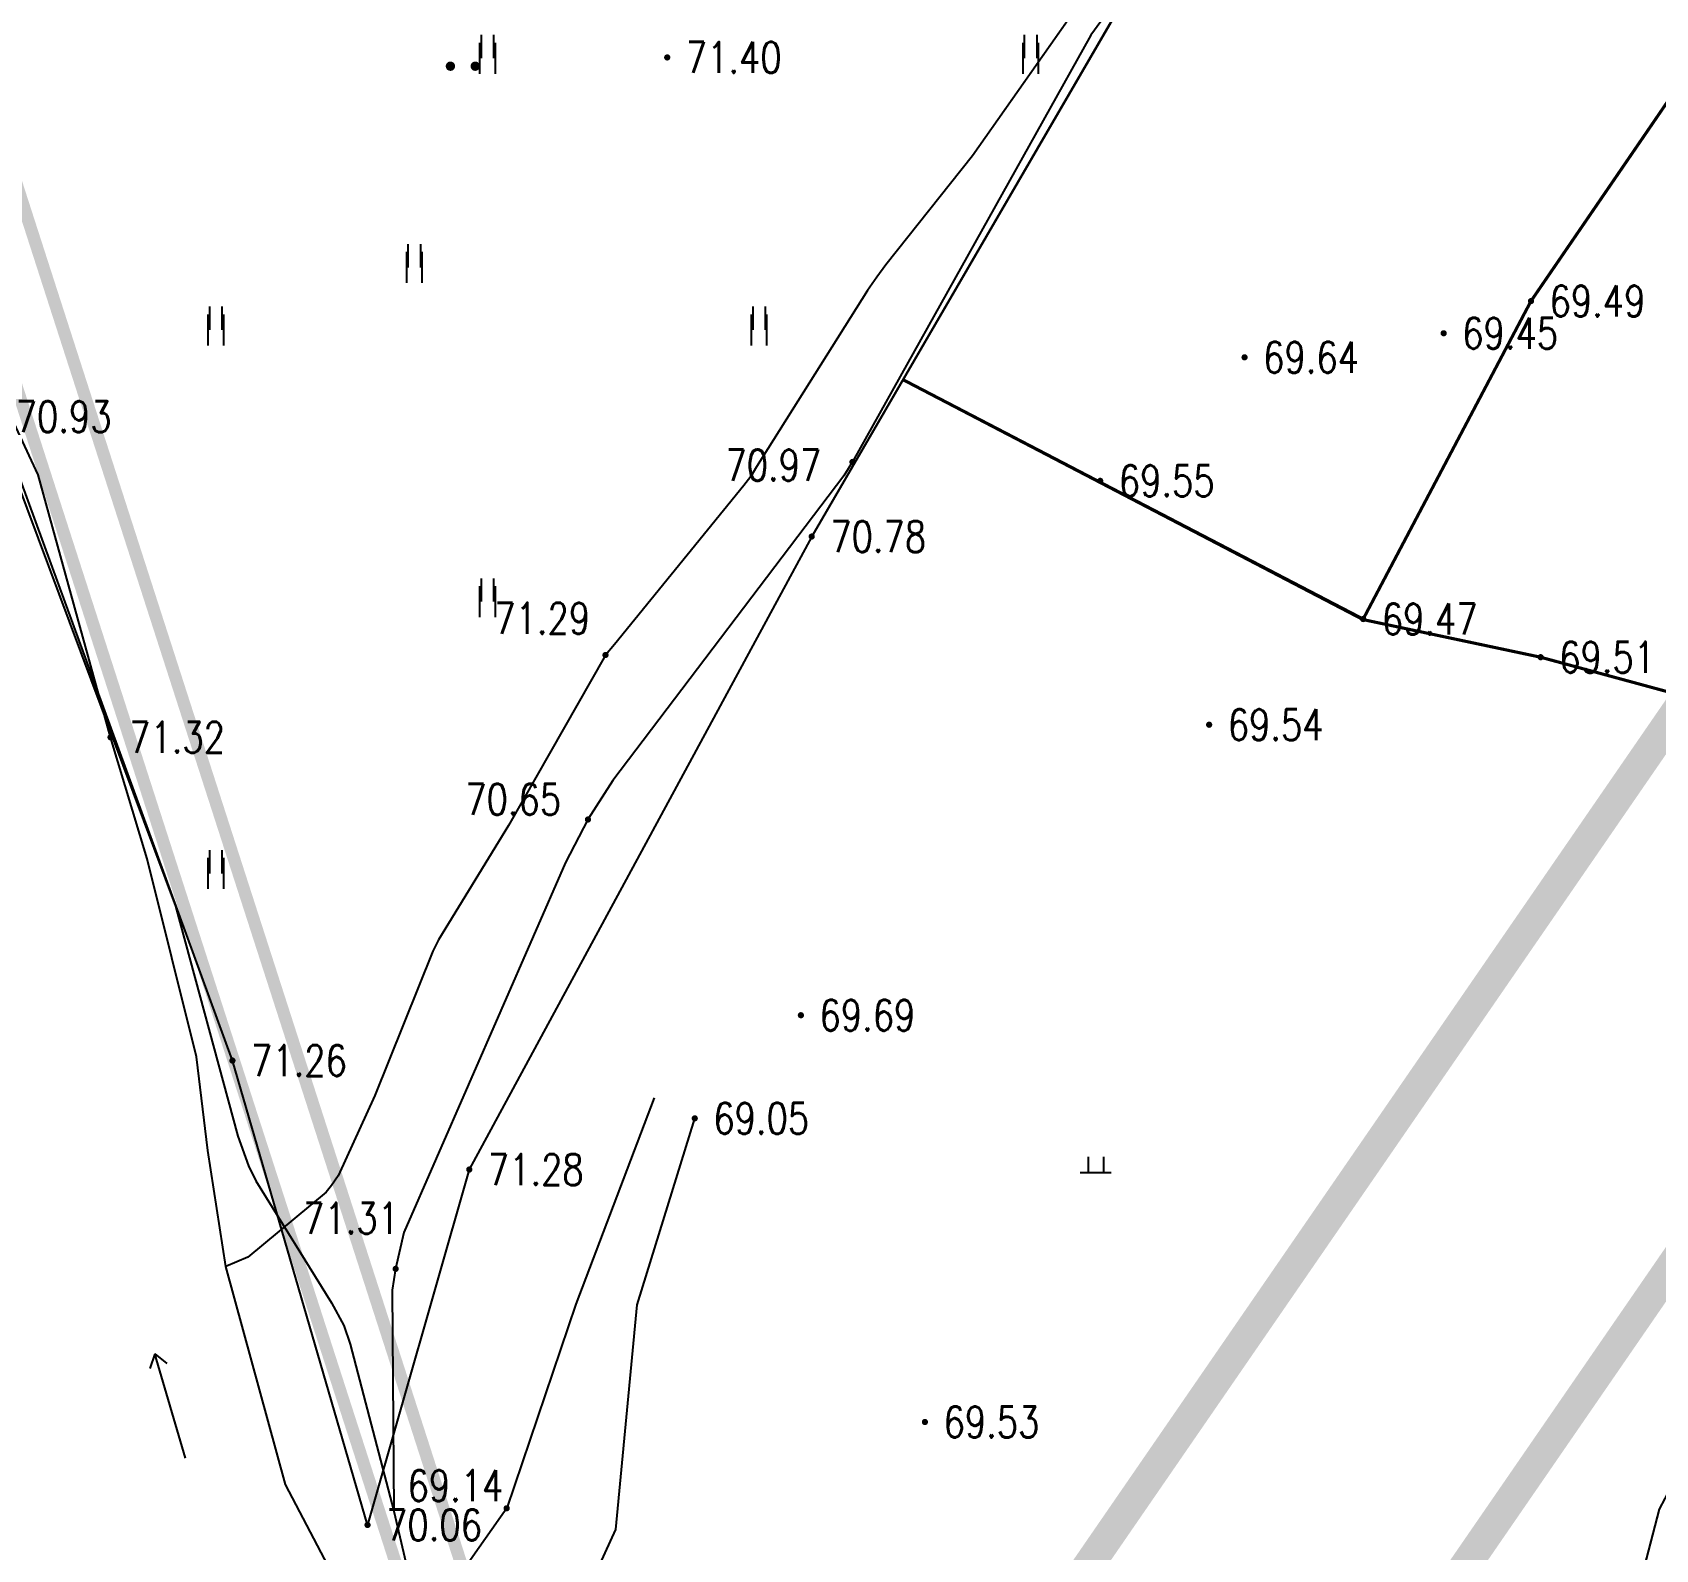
# Model space of a CAD drawing. Extents: x 10519 to 17598, y -625 to 2857.
# Drawn here: x 13900.7 to 13953, y 733.3 to 782.2 of the extents above; entities that cross this region are included whole.
import ezdxf
from ezdxf.enums import TextEntityAlignment as Align

# ---------------------------------------------------------------- set-up
doc = ezdxf.new("R2010")
doc.units = 0
doc.header["$MEASUREMENT"] = 0
doc.layers.get('0').update_dxf_attribs({"linetype": 'CONTINUOUS'})
for name, color, linetype in [('00000道路边线', 2, 'CONTINUOUS'), ('0000原地形', 252, 'CONTINUOUS'), ('0000白沙溪改线', 1, 'CONTINUOUS'), ('000道路名称', 6, 'CONTINUOUS'), ('ASSIST', 252, 'CONTINUOUS'), ('GCD', 224, 'CONTINUOUS')]:
    doc.layers.add(name, color=color, linetype=linetype)
doc.styles.add('HZ', font='txt8.shx', dxfattribs={"width": 0.8, "bigfont": 'hz.shx'})
doc.styles.add('正等线体', font='txt8.shx', dxfattribs={"width": 0.8, "bigfont": 'hz.shx'})
doc.styles.add('黑体', font='SIMHEI.TTF', dxfattribs={"width": 0.8})
doc.linetypes.add('10421', pattern='A,2,[150,AAA.SHX,S=1,R=0,X=0,Y=1],1e-11', length=2)
doc.linetypes.add('832', pattern='A,2,[150,AAA.SHX,S=1,R=0,X=0,Y=1],2,[150,AAA.SHX,S=2,R=0,X=0,Y=2],1e-11', length=4)

# ---------------------------------------------------------------- blocks, each defined once
blk = doc.blocks.new('GC200')
at = {"linetype": 'Continuous', "const_width": 0.2, "flags": 128}
blk.add_lwpolyline([(-0.1, 0, 1), (0.1, 0, 1)], format="xyb", close=True, dxfattribs=at)
blk = doc.blocks.new('gc121')
for p, q in [((-0.5, -1), (-0.5, 1)), ((0.5, -1), (0.5, 1))]:
    blk.add_line(p, q)
blk = doc.blocks.new('gc086')
for p, q in [((0, 0), (7, 0)), ((7, 0), (6.18, 0.57)), ((7, 0), (6.18, -0.57))]:
    blk.add_line(p, q)
blk = doc.blocks.new('gc163')
at = {"const_width": 0.3}
for points in [[(-0.95, 0, 1), (-0.65, 0, 1)], [(0.65, 0, 1), (0.95, 0, 1)]]:
    blk.add_lwpolyline(points, format="xyb", close=True, dxfattribs=at)
blk = doc.blocks.new('gc119')
for p, q in [((-1, 0), (1, 0)), ((-0.5, 1), (-0.5, 0)), ((0.5, 1), (0.5, 0))]:
    blk.add_line(p, q)

msp = doc.modelspace()

# ---------------------------------------------------------------- linework, layer by layer
at = {"layer": '00000道路边线', "const_width": 0.4}
for points in [[(14000.796, 582.878), (13982.955, 580.575, -0.361441), (13955.96, 597.698), (13876.28, 844.861, -0.361072), (13883.409, 862.652), (13895.365, 869.131)], [(13897.271, 865.614), (13883.527, 858.166, 0.361072), (13878.298, 845.119), (13957.693, 598.842, 0.361441), (13979.289, 585.143), (14000.156, 587.837)]]:
    msp.add_lwpolyline(points, format="xyb", dxfattribs=at)
at = {"layer": '0000原地形', "linetype": 'Continuous'}
for p, q in [((13962.31, 793.071), (13948.941, 773.552)), ((13962.31, 793.071), (13948.941, 773.552)), ((13900.854, 767.952, 69.747), (13897.948, 774.172, 69.747)), ((13948.941, 773.552), (13943.536, 763.312)), ((13948.941, 773.552), (13943.536, 763.312)), ((13943.536, 763.312), (13928.71, 771.023)), ((13928.71, 771.023), (13943.528, 763.297)), ((13943.536, 763.312), (13928.71, 771.023)), ((13928.71, 771.023), (13943.528, 763.297)), ((13903.184, 759.506, 69.747), (13900.854, 767.952, 69.747)), ((13943.528, 763.297), (13949.252, 762.084)), ((13943.528, 763.297), (13949.252, 762.084)), ((13949.252, 762.084), (13956.022, 760.244)), ((13949.252, 762.084), (13956.022, 760.244)), ((13904.361, 755.592, 69.747), (13903.184, 759.506, 69.747)), ((13905.952, 749.214, 69.747), (13904.361, 755.592, 69.747)), ((13906.318, 746.194, 69.747), (13905.952, 749.214, 69.747)), ((13906.895, 742.457, 69.747), (13906.318, 746.194, 69.747)), ((13908.822, 735.438, 69.747), (13906.895, 742.457, 69.747)), ((13910.855, 731.568, 69.747), (13908.822, 735.438, 69.747))]:
    msp.add_line(p, q, dxfattribs=at)
at = {"layer": '0000原地形', "linetype": '10421'}
for p, q in [((13935.648, 784.912, 70.725), (13930.95, 778.231, 70.725)), ((13936.047, 783.639), (13925.771, 765.97)), ((13936.047, 783.639), (13925.771, 765.97)), ((13930.95, 778.231, 70.725), (13928.162, 774.715, 70.725)), ((13928.162, 774.715, 70.725), (13927.873, 774.323, 70.725)), ((13927.57, 773.891, 70.725), (13923.992, 768.212, 70.725)), ((13927.873, 774.323, 70.725), (13927.57, 773.891, 70.725)), ((13923.992, 768.212, 70.725), (13923.805, 767.905, 70.725)), ((13923.584, 767.616, 70.725), (13919.418, 762.494, 70.725)), ((13923.805, 767.905, 70.725), (13923.584, 767.616, 70.725)), ((13925.771, 765.97), (13914.74, 745.585)), ((13925.771, 765.97), (13914.74, 745.585)), ((13919.418, 762.494, 70.725), (13919.128, 762.154, 70.725)), ((13919.128, 762.154, 70.725), (13916.008, 756.669, 70.725)), ((13916.008, 756.669, 70.725), (13913.744, 752.986, 70.725)), ((13913.744, 752.986, 70.725), (13913.674, 752.83, 70.725)), ((13913.57, 752.613, 70.725), (13911.697, 747.971, 70.725)), ((13913.674, 752.83, 70.725), (13913.57, 752.613, 70.725)), ((13911.697, 747.971, 70.725), (13910.514, 745.377, 70.725)), ((13910.304, 745.073, 70.725), (13910.134, 744.854, 70.725)), ((13910.514, 745.377, 70.725), (13910.304, 745.073, 70.725)), ((13914.74, 745.585), (13911.463, 734.139)), ((13914.74, 745.585), (13911.463, 734.139)), ((13910.134, 744.854, 70.725), (13907.609, 742.761, 70.725)), ((13907.609, 742.761, 70.725), (13906.895, 742.457, 70.725)), ((13946.979, 711.223, 70.504), (13953.079, 734.648, 70.504)), ((13946.979, 711.223, 70.504), (13953.079, 734.648, 70.504))]:
    msp.add_line(p, q, dxfattribs=at)
at = {"layer": '0000原地形'}
for p, q in [((13915.13, 781.373), (13915.13, 782.123)), ((13915.53, 781.373), (13915.53, 782.123)), ((13932.63, 781.373), (13932.63, 782.123)), ((13933.03, 781.373), (13933.03, 782.123)), ((13912.776, 774.637), (13912.776, 775.387)), ((13913.176, 774.637), (13913.176, 775.387)), ((13906.38, 772.623), (13906.38, 773.373)), ((13906.78, 772.623), (13906.78, 773.373)), ((13923.88, 772.623), (13923.88, 773.373)), ((13924.28, 772.623), (13924.28, 773.373)), ((13915.13, 763.873), (13915.13, 764.623)), ((13915.53, 763.873), (13915.53, 764.623)), ((13906.38, 755.123), (13906.38, 755.873)), ((13906.78, 755.123), (13906.78, 755.873)), ((13934.673, 745.989), (13934.673, 745.489)), ((13934.673, 745.989), (13934.673, 745.489)), ((13935.173, 745.989), (13935.173, 745.489)), ((13935.173, 745.989), (13935.173, 745.489)), ((13934.423, 745.489), (13935.423, 745.489)), ((13934.423, 745.489), (13935.423, 745.489))]:
    msp.add_line(p, q, dxfattribs=at)
at = {"layer": '0000原地形', "linetype": '832'}
for p, q in [((13907.111, 749.094), (13899.53, 769.829)), ((13907.111, 749.094), (13899.53, 769.829)), ((13911.463, 734.139), (13907.111, 749.094)), ((13911.463, 734.139), (13907.111, 749.094))]:
    msp.add_line(p, q, dxfattribs=at)
at = {"layer": '0000原地形'}
for centre, start_param, end_param in [((13914.132, 781.117), 5.497787, 8.63938), ((13914.132, 781.117), 5.497787, 8.63938), ((13914.932, 781.117), 5.497787, 8.63938), ((13914.932, 781.117), 5.497787, 8.63938), ((13914.132, 781.117), 2.356194, 5.497787), ((13914.132, 781.117), 2.356194, 5.497787), ((13914.932, 781.117), 2.356194, 5.497787), ((13914.932, 781.117), 2.356194, 5.497787)]:
    msp.add_ellipse(centre, major_axis=(0.053, 0.053), ratio=1, start_param=start_param, end_param=end_param, dxfattribs=at)
at = {"layer": '0000白沙溪改线', "color": 3, "const_width": 1}
msp.add_lwpolyline([(14004.069, 883.393, 0.086966), (13992.29, 858.411), (13985.932, 826.372, -0.057042), (13981.078, 811.21), (13969.241, 784.97, -0.044906), (13963.076, 774.041), (13921.897, 714.274, 0.053083), (13908.768, 690.081), (13890.893, 646.74, -0.035272), (13886.499, 637.909), (13860.135, 593.138)], format="xyb", dxfattribs=at)
at = {"layer": '0000白沙溪改线', "const_width": 1}
msp.add_lwpolyline([(14011.628, 876.747, 0.081855), (14002.027, 856.104), (13995.741, 824.426, -0.057042), (13990.194, 807.098), (13978.356, 780.858, -0.044906), (13971.311, 768.367), (13930.132, 708.6, 0.053083), (13918.012, 686.269), (13900.138, 642.928, -0.035272), (13895.116, 632.835), (13868.752, 588.064)], format="xyb", dxfattribs=at)
at = {"layer": 'ASSIST', "color": 252, "flags": 128}
for points in [[(13976.842, 829.644), (13970.359, 824.52), (13944.991, 797.24), (13943.842, 795.525), (13936.047, 783.639), (13925.771, 765.97), (13914.74, 745.585), (13911.463, 734.139)], [(13956.599, 808.304), (13951.461, 802.815), (13947.733, 799.641), (13941.448, 790.983), (13935.648, 784.912), (13930.95, 778.231), (13928.162, 774.715), (13927.873, 774.323), (13927.57, 773.891), (13923.992, 768.212), (13923.805, 767.905), (13923.584, 767.616), (13919.418, 762.494), (13919.128, 762.154), (13916.008, 756.669), (13913.744, 752.986), (13913.674, 752.83), (13913.57, 752.613), (13911.697, 747.971), (13910.514, 745.377), (13910.304, 745.073), (13910.134, 744.854), (13907.609, 742.761), (13906.895, 742.457)], [(13891.403, 793.053), (13893.683, 792.118), (13896.136, 785.843), (13896.906, 783.639), (13897.281, 782.346), (13899.578, 769.218), (13899.578, 769.218), (13900.157, 767.776), (13905.28, 754.07), (13907.281, 746.664), (13907.63, 745.707), (13907.859, 745.218), (13910.306, 741.29), (13910.694, 740.558), (13910.907, 739.964), (13912.308, 734.584), (13913.197, 730.775)], [(13946.979, 711.223), (13953.079, 734.648), (13956.55, 741.175), (13965.408, 753.259), (13993.824, 787.884), (13996.971, 791.824)], [(13915.269, 724.84), (13919.466, 733.989), (13920.145, 741.228), (13922.003, 747.233)]]:
    msp.add_lwpolyline(points, dxfattribs=at)
at = {"layer": 'ASSIST', "color": 252, "const_width": 0.1, "flags": 128}
msp.add_lwpolyline([(13962.31, 793.071), (13948.941, 773.552), (13943.536, 763.312), (13928.71, 771.023), (13943.528, 763.297), (13949.252, 762.084), (13956.022, 760.244), (13963.913, 754.762), (13965.543, 753.424)], dxfattribs=at)
at = {"layer": 'ASSIST', "color": 252}
msp.add_lwpolyline([(13943.609, 791.98), (13937.093, 785.225), (13935.815, 783.564), (13934.758, 782.118), (13927.084, 768.373), (13926.801, 767.923), (13919.369, 758.117), (13918.563, 756.857), (13917.841, 755.476), (13912.627, 743.56), (13912.368, 742.386), (13912.257, 741.701), (13912.308, 734.584)], dxfattribs=at)
at = {"layer": 'ASSIST', "color": 252, "elevation": 68.554, "flags": 128}
msp.add_lwpolyline([(13920.692, 747.894), (13918.176, 741.254), (13915.945, 734.676), (13913.197, 730.775)], dxfattribs=at)

# ---------------------------------------------------------------- block references
at = {"layer": 'ASSIST', "color": 252, "xscale": 0.5, "yscale": 0.5}
for name, p in [('gc121', (13915.33, 781.373)), ('gc121', (13932.83, 781.373)), ('gc163', (13914.532, 781.117)), ('gc121', (13912.976, 774.637)), ('gc121', (13906.58, 772.623)), ('gc121', (13924.08, 772.623)), ('gc121', (13915.33, 763.873)), ('gc121', (13906.58, 755.123)), ('gc119', (13934.923, 745.489))]:
    msp.add_blockref(name, p, dxfattribs=at)
at = {"layer": 'ASSIST', "color": 252}
ref = msp.add_blockref('GC200', (13948.941, 773.552, 69.487), dxfattribs=dict(at, xscale=0.5, yscale=0.5, zscale=0.5))
ref.add_attrib('height', '69.49', dxfattribs={"layer": 'GCD', "linetype": 'Continuous', "height": 1, "style": 'HZ', "width": 0.8}).set_placement((13949.541, 773.552, 69.487), align=Align.MIDDLE_LEFT)
ref = msp.add_blockref('GC200', (13946.129, 772.516, 69.453), dxfattribs=dict(at, xscale=0.5, yscale=0.5, zscale=0.5))
ref.add_attrib('height', '69.45', dxfattribs={"layer": 'GCD', "linetype": 'Continuous', "height": 1, "style": 'HZ', "width": 0.8}).set_placement((13946.729, 772.516, 69.453), align=Align.MIDDLE_LEFT)
ref = msp.add_blockref('GC200', (13939.715, 771.742, 69.642), dxfattribs=dict(at, xscale=0.5, yscale=0.5, zscale=0.5))
ref.add_attrib('height', '69.64', dxfattribs={"layer": 'GCD', "linetype": 'Continuous', "height": 1, "style": 'HZ', "width": 0.8}).set_placement((13940.315, 771.742, 69.642), align=Align.MIDDLE_LEFT)
ref = msp.add_blockref('GC200', (13899.53, 769.829, 70.932), dxfattribs=dict(at, xscale=0.5, yscale=0.5, zscale=0.5))
ref.add_attrib('height', '70.93', dxfattribs={"layer": 'GCD', "linetype": 'Continuous', "height": 1, "style": 'HZ', "width": 0.8}).set_placement((13900.13, 769.829, 70.932), align=Align.MIDDLE_LEFT)
ref = msp.add_blockref('GC200', (13927.084, 768.373, 70.967), dxfattribs=dict(at, xscale=0.5, yscale=0.5, zscale=0.5))
ref.add_attrib('height', '70.97', dxfattribs={"layer": 'GCD', "linetype": 'Continuous', "height": 1, "style": 'HZ', "width": 0.8}).set_placement((13922.994, 768.268, 70.967), align=Align.MIDDLE_LEFT)
ref = msp.add_blockref('GC200', (13935.065, 767.764, 69.546), dxfattribs=dict(at, xscale=0.5, yscale=0.5, zscale=0.5))
ref.add_attrib('height', '69.55', dxfattribs={"layer": 'GCD', "linetype": 'Continuous', "height": 1, "style": 'HZ', "width": 0.8}).set_placement((13935.665, 767.764, 69.546), align=Align.MIDDLE_LEFT)
ref = msp.add_blockref('GC200', (13925.771, 765.97, 70.776), dxfattribs=dict(at, xscale=0.5, yscale=0.5, zscale=0.5))
ref.add_attrib('height', '70.78', dxfattribs={"layer": 'GCD', "linetype": 'Continuous', "height": 1, "style": 'HZ', "width": 0.8}).set_placement((13926.371, 765.97, 70.776), align=Align.MIDDLE_LEFT)
ref = msp.add_blockref('GC200', (13919.128, 762.154, 71.288), dxfattribs=dict(at, xscale=0.5, yscale=0.5, zscale=0.5))
ref.add_attrib('height', '71.29', dxfattribs={"layer": 'GCD', "linetype": 'Continuous', "height": 1, "style": 'HZ', "width": 0.8}).set_placement((13915.547, 763.336, 71.288), align=Align.MIDDLE_LEFT)
ref = msp.add_blockref('GC200', (13943.536, 763.312, 69.469), dxfattribs=dict(at, xscale=0.5, yscale=0.5, zscale=0.5))
ref.add_attrib('height', '69.47', dxfattribs={"layer": 'GCD', "linetype": 'Continuous', "height": 1, "style": 'HZ', "width": 0.8}).set_placement((13944.136, 763.312, 69.469), align=Align.MIDDLE_LEFT)
ref = msp.add_blockref('GC200', (13949.252, 762.084, 69.512), dxfattribs=dict(at, xscale=0.5, yscale=0.5, zscale=0.5))
ref.add_attrib('height', '69.51', dxfattribs={"layer": 'GCD', "linetype": 'Continuous', "height": 1, "style": 'HZ', "width": 0.8}).set_placement((13949.852, 762.084, 69.512), align=Align.MIDDLE_LEFT)
ref = msp.add_blockref('GC200', (13938.574, 759.909, 69.542), dxfattribs=dict(at, xscale=0.5, yscale=0.5, zscale=0.5))
ref.add_attrib('height', '69.54', dxfattribs={"layer": 'GCD', "linetype": 'Continuous', "height": 1, "style": 'HZ', "width": 0.8}).set_placement((13939.174, 759.909, 69.542), align=Align.MIDDLE_LEFT)
ref = msp.add_blockref('GC200', (13903.184, 759.506, 71.322), dxfattribs=dict(at, xscale=0.5, yscale=0.5, zscale=0.5))
ref.add_attrib('height', '71.32', dxfattribs={"layer": 'GCD', "linetype": 'Continuous', "height": 1, "style": 'HZ', "width": 0.8}).set_placement((13903.784, 759.506, 71.322), align=Align.MIDDLE_LEFT)
ref = msp.add_blockref('GC200', (13918.563, 756.857, 70.65), dxfattribs=dict(at, xscale=0.5, yscale=0.5, zscale=0.5))
ref.add_attrib('height', '70.65', dxfattribs={"layer": 'GCD', "linetype": 'Continuous', "height": 1, "style": 'HZ', "width": 0.8}).set_placement((13914.613, 757.508, 70.65), align=Align.MIDDLE_LEFT)
ref = msp.add_blockref('GC200', (13925.423, 750.554, 69.687), dxfattribs=dict(at, xscale=0.5, yscale=0.5, zscale=0.5))
ref.add_attrib('height', '69.69', dxfattribs={"layer": 'GCD', "linetype": 'Continuous', "height": 1, "style": 'HZ', "width": 0.8}).set_placement((13926.023, 750.554, 69.687), align=Align.MIDDLE_LEFT)
ref = msp.add_blockref('GC200', (13907.111, 749.094, 71.26), dxfattribs=dict(at, xscale=0.5, yscale=0.5, zscale=0.5))
ref.add_attrib('height', '71.26', dxfattribs={"layer": 'GCD', "linetype": 'Continuous', "height": 1, "style": 'HZ', "width": 0.8}).set_placement((13907.711, 749.094, 71.26), align=Align.MIDDLE_LEFT)
ref = msp.add_blockref('GC200', (13922.003, 747.233, 69.049), dxfattribs=dict(at, xscale=0.5, yscale=0.5, zscale=0.5))
ref.add_attrib('height', '69.05', dxfattribs={"layer": 'GCD', "linetype": 'Continuous', "height": 1, "style": 'HZ', "width": 0.8}).set_placement((13922.603, 747.233, 69.049), align=Align.MIDDLE_LEFT)
ref = msp.add_blockref('GC200', (13914.74, 745.585, 71.282), dxfattribs=dict(at, xscale=0.5, yscale=0.5, zscale=0.5))
ref.add_attrib('height', '71.28', dxfattribs={"layer": 'GCD', "linetype": 'Continuous', "height": 1, "style": 'HZ', "width": 0.8}).set_placement((13915.34, 745.585, 71.282), align=Align.MIDDLE_LEFT)
ref = msp.add_blockref('GC200', (13912.368, 742.386, 71.307), dxfattribs=dict(at, xscale=0.5, yscale=0.5, zscale=0.5))
ref.add_attrib('height', '71.31', dxfattribs={"layer": 'GCD', "linetype": 'Continuous', "height": 1, "style": 'HZ', "width": 0.8}).set_placement((13909.389, 744.017, 71.307), align=Align.MIDDLE_LEFT)
at = {"layer": 'ASSIST', "color": 252, "xscale": 0.5000000000972668, "yscale": 0.5, "zscale": 0.5, "rotation": 106.469463267106}
msp.add_blockref('gc086', (13905.598, 736.294), dxfattribs=at)
at = {"layer": 'ASSIST', "color": 252}
ref = msp.add_blockref('GC200', (13929.419, 737.454, 69.529), dxfattribs=dict(at, xscale=0.5, yscale=0.5, zscale=0.5))
ref.add_attrib('height', '69.53', dxfattribs={"layer": 'GCD', "linetype": 'Continuous', "height": 1, "style": 'HZ', "width": 0.8}).set_placement((13930.019, 737.454, 69.529), align=Align.MIDDLE_LEFT)
ref = msp.add_blockref('GC200', (13915.945, 734.676, 69.141), dxfattribs=dict(at, xscale=0.5, yscale=0.5, zscale=0.5))
ref.add_attrib('height', '69.14', dxfattribs={"layer": 'GCD', "linetype": 'Continuous', "height": 1, "style": 'HZ', "width": 0.8}).set_placement((13912.753, 735.405, 69.141), align=Align.MIDDLE_LEFT)
ref = msp.add_blockref('GC200', (13911.463, 734.139, 70.055), dxfattribs=dict(at, xscale=0.5, yscale=0.5, zscale=0.5))
ref.add_attrib('height', '70.06', dxfattribs={"layer": 'GCD', "linetype": 'Continuous', "height": 1, "style": 'HZ', "width": 0.8}).set_placement((13912.063, 734.139, 70.055), align=Align.MIDDLE_LEFT)
at = {"layer": 'GCD', "linetype": 'Continuous'}
ref = msp.add_blockref('GC200', (13921.117, 781.399, 71.397), dxfattribs=dict(at, xscale=0.5, yscale=0.5, zscale=0.5))
ref.add_attrib('height', '71.40', dxfattribs={"linetype": 'Continuous', "height": 1, "style": '正等线体', "width": 0.8}).set_placement((13921.717, 781.399, 71.397), align=Align.MIDDLE_LEFT)
ref = msp.add_blockref('GC200', (13948.941, 773.552, 69.487), dxfattribs=dict(at, xscale=0.5, yscale=0.5, zscale=0.5))
ref.add_attrib('height', '69.49', dxfattribs={"linetype": 'Continuous', "height": 1, "style": 'HZ', "width": 0.8}).set_placement((13949.541, 773.552, 69.487), align=Align.MIDDLE_LEFT)
ref = msp.add_blockref('GC200', (13948.941, 773.552, 69.487), dxfattribs=dict(at, xscale=0.5, yscale=0.5, zscale=0.5))
ref.add_attrib('height', '69.49', dxfattribs={"linetype": 'Continuous', "height": 1, "style": 'HZ', "width": 0.8}).set_placement((13949.541, 773.552, 69.487), align=Align.MIDDLE_LEFT)
ref = msp.add_blockref('GC200', (13946.129, 772.516, 69.453), dxfattribs=dict(at, xscale=0.5, yscale=0.5, zscale=0.5))
ref.add_attrib('height', '69.45', dxfattribs={"linetype": 'Continuous', "height": 1, "style": 'HZ', "width": 0.8}).set_placement((13946.729, 772.516, 69.453), align=Align.MIDDLE_LEFT)
ref = msp.add_blockref('GC200', (13946.129, 772.516, 69.453), dxfattribs=dict(at, xscale=0.5, yscale=0.5, zscale=0.5))
ref.add_attrib('height', '69.45', dxfattribs={"linetype": 'Continuous', "height": 1, "style": 'HZ', "width": 0.8}).set_placement((13946.729, 772.516, 69.453), align=Align.MIDDLE_LEFT)
ref = msp.add_blockref('GC200', (13939.715, 771.742, 69.642), dxfattribs=dict(at, xscale=0.5, yscale=0.5, zscale=0.5))
ref.add_attrib('height', '69.64', dxfattribs={"linetype": 'Continuous', "height": 1, "style": 'HZ', "width": 0.8}).set_placement((13940.315, 771.742, 69.642), align=Align.MIDDLE_LEFT)
ref = msp.add_blockref('GC200', (13899.53, 769.829, 70.932), dxfattribs=dict(at, xscale=0.5, yscale=0.5, zscale=0.5))
ref.add_attrib('height', '70.93', dxfattribs={"linetype": 'Continuous', "height": 1, "style": 'HZ', "width": 0.8}).set_placement((13900.13, 769.829, 70.932), align=Align.MIDDLE_LEFT)
ref = msp.add_blockref('GC200', (13899.53, 769.829, 70.932), dxfattribs=dict(at, xscale=0.5, yscale=0.5, zscale=0.5))
ref.add_attrib('height', '70.93', dxfattribs={"linetype": 'Continuous', "height": 1, "style": 'HZ', "width": 0.8}).set_placement((13900.13, 769.829, 70.932), align=Align.MIDDLE_LEFT)
ref = msp.add_blockref('GC200', (13935.065, 767.764, 69.546), dxfattribs=dict(at, xscale=0.5, yscale=0.5, zscale=0.5))
ref.add_attrib('height', '69.55', dxfattribs={"linetype": 'Continuous', "height": 1, "style": 'HZ', "width": 0.8}).set_placement((13935.665, 767.764, 69.546), align=Align.MIDDLE_LEFT)
ref = msp.add_blockref('GC200', (13935.065, 767.764, 69.546), dxfattribs=dict(at, xscale=0.5, yscale=0.5, zscale=0.5))
ref.add_attrib('height', '69.55', dxfattribs={"linetype": 'Continuous', "height": 1, "style": 'HZ', "width": 0.8}).set_placement((13935.665, 767.764, 69.546), align=Align.MIDDLE_LEFT)
ref = msp.add_blockref('GC200', (13925.771, 765.97, 70.776), dxfattribs=dict(at, xscale=0.5, yscale=0.5, zscale=0.5))
ref.add_attrib('height', '70.78', dxfattribs={"linetype": 'Continuous', "height": 1, "style": 'HZ', "width": 0.8}).set_placement((13926.371, 765.97, 70.776), align=Align.MIDDLE_LEFT)
ref = msp.add_blockref('GC200', (13925.771, 765.97, 70.776), dxfattribs=dict(at, xscale=0.5, yscale=0.5, zscale=0.5))
ref.add_attrib('height', '70.78', dxfattribs={"linetype": 'Continuous', "height": 1, "style": 'HZ', "width": 0.8}).set_placement((13926.371, 765.97, 70.776), align=Align.MIDDLE_LEFT)
ref = msp.add_blockref('GC200', (13919.128, 762.154, 71.288), dxfattribs=dict(at, xscale=0.5, yscale=0.5, zscale=0.5))
ref.add_attrib('height', '71.29', dxfattribs={"linetype": 'Continuous', "height": 1, "style": 'HZ', "width": 0.8}).set_placement((13915.547, 763.336, 71.288), align=Align.MIDDLE_LEFT)
ref = msp.add_blockref('GC200', (13943.536, 763.312, 69.469), dxfattribs=dict(at, xscale=0.5, yscale=0.5, zscale=0.5))
ref.add_attrib('height', '69.47', dxfattribs={"linetype": 'Continuous', "height": 1, "style": 'HZ', "width": 0.8}).set_placement((13944.136, 763.312, 69.469), align=Align.MIDDLE_LEFT)
ref = msp.add_blockref('GC200', (13943.536, 763.312, 69.469), dxfattribs=dict(at, xscale=0.5, yscale=0.5, zscale=0.5))
ref.add_attrib('height', '69.47', dxfattribs={"linetype": 'Continuous', "height": 1, "style": 'HZ', "width": 0.8}).set_placement((13944.136, 763.312, 69.469), align=Align.MIDDLE_LEFT)
ref = msp.add_blockref('GC200', (13949.252, 762.084, 69.512), dxfattribs=dict(at, xscale=0.5, yscale=0.5, zscale=0.5))
ref.add_attrib('height', '69.51', dxfattribs={"linetype": 'Continuous', "height": 1, "style": 'HZ', "width": 0.8}).set_placement((13949.852, 762.084, 69.512), align=Align.MIDDLE_LEFT)
ref = msp.add_blockref('GC200', (13949.252, 762.084, 69.512), dxfattribs=dict(at, xscale=0.5, yscale=0.5, zscale=0.5))
ref.add_attrib('height', '69.51', dxfattribs={"linetype": 'Continuous', "height": 1, "style": 'HZ', "width": 0.8}).set_placement((13949.852, 762.084, 69.512), align=Align.MIDDLE_LEFT)
ref = msp.add_blockref('GC200', (13938.574, 759.909, 69.542), dxfattribs=dict(at, xscale=0.5, yscale=0.5, zscale=0.5))
ref.add_attrib('height', '69.54', dxfattribs={"linetype": 'Continuous', "height": 1, "style": 'HZ', "width": 0.8}).set_placement((13939.174, 759.909, 69.542), align=Align.MIDDLE_LEFT)
ref = msp.add_blockref('GC200', (13938.574, 759.909, 69.542), dxfattribs=dict(at, xscale=0.5, yscale=0.5, zscale=0.5))
ref.add_attrib('height', '69.54', dxfattribs={"linetype": 'Continuous', "height": 1, "style": 'HZ', "width": 0.8}).set_placement((13939.174, 759.909, 69.542), align=Align.MIDDLE_LEFT)
ref = msp.add_blockref('GC200', (13903.184, 759.506, 71.322), dxfattribs=dict(at, xscale=0.5, yscale=0.5, zscale=0.5))
ref.add_attrib('height', '71.32', dxfattribs={"linetype": 'Continuous', "height": 1, "style": 'HZ', "width": 0.8}).set_placement((13903.784, 759.506, 71.322), align=Align.MIDDLE_LEFT)
ref = msp.add_blockref('GC200', (13925.423, 750.554, 69.687), dxfattribs=dict(at, xscale=0.5, yscale=0.5, zscale=0.5))
ref.add_attrib('height', '69.69', dxfattribs={"linetype": 'Continuous', "height": 1, "style": 'HZ', "width": 0.8}).set_placement((13926.023, 750.554, 69.687), align=Align.MIDDLE_LEFT)
ref = msp.add_blockref('GC200', (13907.111, 749.094, 71.26), dxfattribs=dict(at, xscale=0.5, yscale=0.5, zscale=0.5))
ref.add_attrib('height', '71.26', dxfattribs={"linetype": 'Continuous', "height": 1, "style": 'HZ', "width": 0.8}).set_placement((13907.711, 749.094, 71.26), align=Align.MIDDLE_LEFT)
ref = msp.add_blockref('GC200', (13907.111, 749.094, 71.26), dxfattribs=dict(at, xscale=0.5, yscale=0.5, zscale=0.5))
ref.add_attrib('height', '71.26', dxfattribs={"linetype": 'Continuous', "height": 1, "style": 'HZ', "width": 0.8}).set_placement((13907.711, 749.094, 71.26), align=Align.MIDDLE_LEFT)
ref = msp.add_blockref('GC200', (13914.74, 745.585, 71.282), dxfattribs=dict(at, xscale=0.5, yscale=0.5, zscale=0.5))
ref.add_attrib('height', '71.28', dxfattribs={"linetype": 'Continuous', "height": 1, "style": 'HZ', "width": 0.8}).set_placement((13915.34, 745.585, 71.282), align=Align.MIDDLE_LEFT)
ref = msp.add_blockref('GC200', (13914.74, 745.585, 71.282), dxfattribs=dict(at, xscale=0.5, yscale=0.5, zscale=0.5))
ref.add_attrib('height', '71.28', dxfattribs={"linetype": 'Continuous', "height": 1, "style": 'HZ', "width": 0.8}).set_placement((13915.34, 745.585, 71.282), align=Align.MIDDLE_LEFT)
ref = msp.add_blockref('GC200', (13929.419, 737.454, 69.529), dxfattribs=dict(at, xscale=0.5, yscale=0.5, zscale=0.5))
ref.add_attrib('height', '69.53', dxfattribs={"linetype": 'Continuous', "height": 1, "style": 'HZ', "width": 0.8}).set_placement((13930.019, 737.454, 69.529), align=Align.MIDDLE_LEFT)
ref = msp.add_blockref('GC200', (13929.419, 737.454, 69.529), dxfattribs=dict(at, xscale=0.5, yscale=0.5, zscale=0.5))
ref.add_attrib('height', '69.53', dxfattribs={"linetype": 'Continuous', "height": 1, "style": 'HZ', "width": 0.8}).set_placement((13930.019, 737.454, 69.529), align=Align.MIDDLE_LEFT)
ref = msp.add_blockref('GC200', (13911.463, 734.139, 70.055), dxfattribs=dict(at, xscale=0.5, yscale=0.5, zscale=0.5))
ref.add_attrib('height', '70.06', dxfattribs={"linetype": 'Continuous', "height": 1, "style": 'HZ', "width": 0.8}).set_placement((13912.063, 734.139, 70.055), align=Align.MIDDLE_LEFT)
ref = msp.add_blockref('GC200', (13911.463, 734.139, 70.055), dxfattribs=dict(at, xscale=0.5, yscale=0.5, zscale=0.5))
ref.add_attrib('height', '70.06', dxfattribs={"linetype": 'Continuous', "height": 1, "style": 'HZ', "width": 0.8}).set_placement((13912.063, 734.139, 70.055), align=Align.MIDDLE_LEFT)

# ---------------------------------------------------------------- texts
at = {"layer": '000道路名称', "color": 0, "style": '黑体', "width": 0.8}
msp.add_text('改线后白沙溪', height=6.25, rotation=51.5653, dxfattribs=at).set_placement((13941.685, 704.48, -0.129))

doc.saveas('drawing.dxf')
